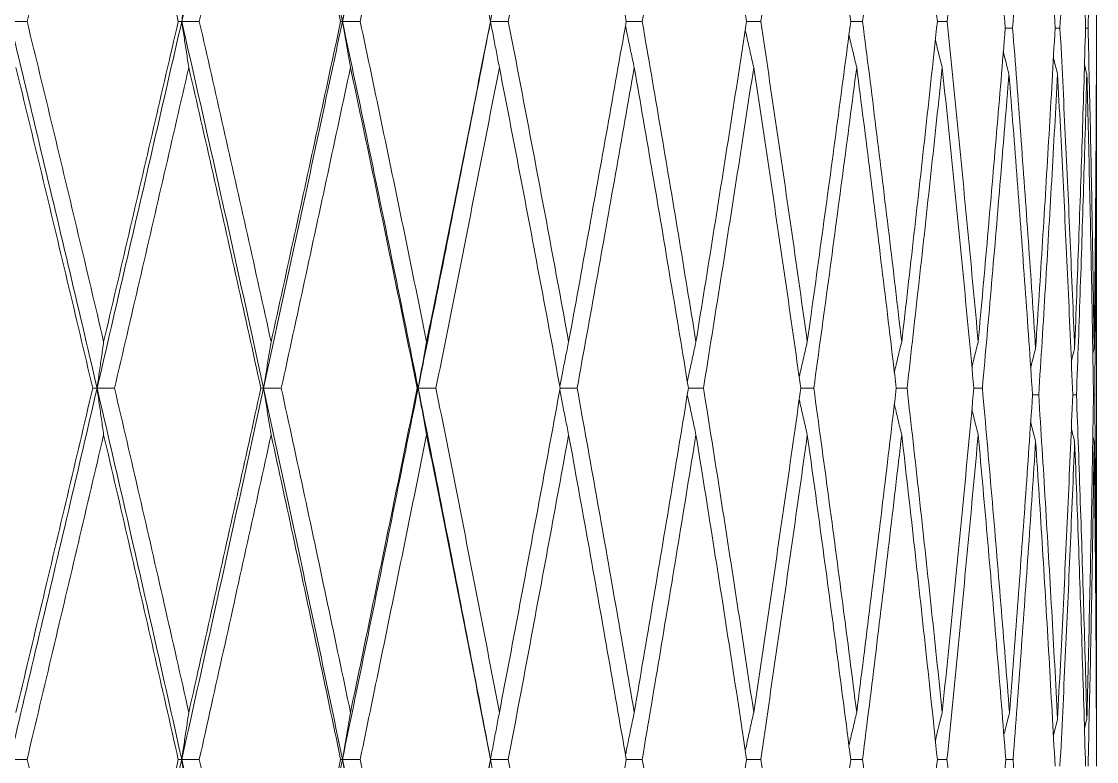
# Model space of a CAD drawing. Extents: x 1661 to 2451, y 0 to 579.
# Drawn here: x 1898.42 to 1907.1, y 438.94 to 444.91 of the extents above; entities that cross this region are included whole.
import ezdxf

# ---------------------------------------------------------------- set-up
doc = ezdxf.new("R2010")
doc.units = 0
doc.header["$LTSCALE"] = 10
doc.header["$MEASUREMENT"] = 0
doc.layers.add('2', color=7, linetype='CONTINUOUS', true_color=0xffffff)

msp = doc.modelspace()

# ---------------------------------------------------------------- linework, layer by layer
at = {"layer": '2', "color": 7, "linetype": 'Continuous', "lineweight": 18}
for p, q in [((1907.0954, 444.4865), (1907.0937, 444.4928)), ((1907.0954, 444.4333), (1907.0954, 444.4865)), ((1907.0954, 444.4333), (1907.0954, 439.3349)), ((1907.0711, 441.8973), (1907.0809, 441.8973)), ((1907.0954, 439.3349), (1907.0954, 439.2806)), ((1907.0954, 439.2806), (1907.0937, 439.2742))]:
    msp.add_line(p, q, dxfattribs=at)
for points, knots in [([(1898.33, 444.9103), (1898.5171, 445.6812), (1898.7524, 446.6554), (1898.9843, 447.6216), (1899.0336, 447.8271)], [0, 0, 0, 0, 0.786882, 1, 1, 1, 1]), ([(1900.3765, 447.8271), (1900.3304, 447.6216), (1900.1134, 446.6554), (1899.8924, 445.6813), (1899.7163, 444.9103)], [0, 0, 0, 0, 0.213119, 1, 1, 1, 1]), ([(1901.0127, 444.9103), (1900.8491, 445.6812), (1900.6379, 446.6554), (1900.4225, 447.6216), (1900.3765, 447.8271)], [0, 0, 0, 0, 0.786882, 1, 1, 1, 1]), ([(1901.0127, 444.9103), (1901.1763, 445.6812), (1901.3808, 446.6554), (1901.5809, 447.6216), (1901.6234, 447.8271)], [0, 0, 0, 0, 0.786882, 1, 1, 1, 1]), ([(1903.2955, 444.8765), (1903.3017, 444.8466), (1903.3167, 444.7754), (1903.3403, 444.663), (1903.3577, 444.5808), (1903.3665, 444.5396)], [0, 0, 0, 0, 0.266594, 0.633297, 1, 1, 1, 1]), ([(1903.3015, 444.9103), (1903.313, 444.9103), (1903.3403, 444.9103), (1903.3834, 444.9103), (1903.4151, 444.9103), (1903.4309, 444.9103)], [0, 0, 0, 0, 0.265846, 0.632923, 1, 1, 1, 1]), ([(1904.2733, 444.9103), (1904.2799, 444.9103), (1904.3021, 444.9103), (1904.3398, 444.9103), (1904.371, 444.9103), (1904.3865, 444.9103)], [0, 0, 0, 0, 0.175397, 0.587699, 1, 1, 1, 1]), ([(1905.1126, 444.9103), (1905.1143, 444.9103), (1905.1312, 444.9103), (1905.1632, 444.9103), (1905.1935, 444.9103), (1905.2086, 444.9103)], [0, 0, 0, 0, 0.053095, 0.526548, 1, 1, 1, 1]), ([(1905.8895, 444.9103), (1905.8749, 444.9103), (1905.849, 444.9103), (1905.823, 444.9103), (1905.8117, 444.9103)], [0, 0, 0, 0, 0.562574, 1, 1, 1, 1]), ([(1906.4187, 444.8573), (1906.4048, 444.8573), (1906.3851, 444.8573), (1906.3654, 444.8573), (1906.3596, 444.8573)], [0, 0, 0, 0, 0.705891, 1, 1, 1, 1]), ([(1906.8009, 444.8573), (1906.7878, 444.8573), (1906.7746, 444.8573), (1906.7614, 444.8573), (1906.7613, 444.8573)], [0, 0, 0, 0, 0.989525, 1, 1, 1, 1]), ([(1904.3302, 444.5396), (1904.3208, 444.5808), (1904.3021, 444.663), (1904.2795, 444.7631), (1904.2662, 444.8221), (1904.2623, 444.8398)], [0, 0, 0, 0, 0.411506, 0.823013, 1, 1, 1, 1]), ([(1905.1609, 444.5396), (1905.151, 444.5808), (1905.1312, 444.663), (1905.1103, 444.7504), (1905.0993, 444.7966), (1905.0981, 444.8015)], [0, 0, 0, 0, 0.47158, 0.943161, 1, 1, 1, 1]), ([(1905.8509, 444.5396), (1905.8405, 444.5808), (1905.822, 444.6544), (1905.8036, 444.7282), (1905.7954, 444.7608)], [0, 0, 0, 0, 0.558434, 1, 1, 1, 1]), ([(1906.3895, 444.4865), (1906.3788, 444.5276), (1906.3634, 444.5868), (1906.348, 444.6461), (1906.3433, 444.6642)], [0, 0, 0, 0, 0.694987, 1, 1, 1, 1]), ([(1906.7472, 444.6152), (1906.7476, 444.6134), (1906.759, 444.5705), (1906.7704, 444.5276), (1906.7814, 444.4865)], [0, 0, 0, 0, 0.040597, 1, 1, 1, 1]), ([(1902.8375, 442.3259), (1902.8291, 442.2843), (1902.8124, 442.2012), (1902.7885, 442.0817), (1902.773, 442.0037), (1902.7657, 441.9673)], [0, 0, 0, 0, 0.348339, 0.696679, 1, 1, 1, 1]), ([(1903.8644, 442.3259), (1903.8553, 442.2843), (1903.8373, 442.2012), (1903.814, 442.0938), (1903.7999, 442.0279), (1903.7947, 442.0037)], [0, 0, 0, 0, 0.387625, 0.775249, 1, 1, 1, 1]), ([(1904.7627, 442.3259), (1904.753, 442.2843), (1904.7338, 442.2012), (1904.7119, 442.1064), (1904.6997, 442.0531), (1904.6971, 442.0416)], [0, 0, 0, 0, 0.439111, 0.878222, 1, 1, 1, 1]), ([(1905.5239, 442.3259), (1905.5138, 442.2843), (1905.4939, 442.2029), (1905.4742, 442.1214), (1905.4645, 442.0814)], [0, 0, 0, 0, 0.510488, 1, 1, 1, 1]), ([(1906.141, 442.3259), (1906.1305, 442.2843), (1906.1135, 442.2172), (1906.0965, 442.1499), (1906.09, 442.1242)], [0, 0, 0, 0, 0.618715, 1, 1, 1, 1]), ([(1906.6047, 442.2722), (1906.5939, 442.2306), (1906.5803, 442.1788), (1906.5668, 442.1268), (1906.5642, 442.1165)], [0, 0, 0, 0, 0.801162, 1, 1, 1, 1]), ([(1902.8375, 441.5759), (1902.8291, 441.6175), (1902.8124, 441.7008), (1902.7885, 441.8205), (1902.773, 441.8985), (1902.7658, 441.9349)], [0, 0, 0, 0, 0.348373, 0.696746, 1, 1, 1, 1]), ([(1902.9058, 441.9511), (1902.8899, 441.9511), (1902.858, 441.9511), (1902.8124, 441.9511), (1902.7826, 441.9511), (1902.7688, 441.9511)], [0, 0, 0, 0, 0.348504, 0.697009, 1, 1, 1, 1]), ([(1903.8035, 441.9511), (1903.8125, 441.9511), (1903.8372, 441.9511), (1903.8777, 441.9511), (1903.9091, 441.9511), (1903.9248, 441.9511)], [0, 0, 0, 0, 0.223112, 0.611556, 1, 1, 1, 1]), ([(1904.7101, 441.9511), (1904.7142, 441.9511), (1904.7337, 441.9511), (1904.7686, 441.9511), (1904.7993, 441.9511), (1904.8147, 441.9511)], [0, 0, 0, 0, 0.11875, 0.559375, 1, 1, 1, 1]), ([(1905.4802, 441.9511), (1905.4943, 441.9511), (1905.5232, 441.9511), (1905.5522, 441.9511), (1905.5671, 441.9511)], [0, 0, 0, 0, 0.486355, 1, 1, 1, 1]), ([(1906.1749, 441.9511), (1906.1607, 441.9511), (1906.1379, 441.9511), (1906.1151, 441.9511), (1906.1065, 441.9511)], [0, 0, 0, 0, 0.6255, 1, 1, 1, 1]), ([(1903.7947, 441.8983), (1903.7999, 441.8742), (1903.8141, 441.8083), (1903.8373, 441.7008), (1903.8553, 441.6175), (1903.8644, 441.5759)], [0, 0, 0, 0, 0.224327, 0.612164, 1, 1, 1, 1]), ([(1904.7627, 441.5759), (1904.753, 441.6175), (1904.7338, 441.7008), (1904.7119, 441.7957), (1904.6997, 441.8489), (1904.6971, 441.8604)], [0, 0, 0, 0, 0.439365, 0.878729, 1, 1, 1, 1]), ([(1906.6291, 441.8973), (1906.6156, 441.8973), (1906.5991, 441.8973), (1906.5827, 441.8974), (1906.5797, 441.8974)], [0, 0, 0, 0, 0.820414, 1, 1, 1, 1]), ([(1905.5239, 441.5759), (1905.5138, 441.6175), (1905.4939, 441.699), (1905.4742, 441.7806), (1905.4646, 441.8206)], [0, 0, 0, 0, 0.51088, 1, 1, 1, 1]), ([(1906.141, 441.5759), (1906.1305, 441.6175), (1906.1135, 441.6847), (1906.0965, 441.7521), (1906.0901, 441.7777)], [0, 0, 0, 0, 0.619308, 1, 1, 1, 1]), ([(1906.6047, 441.522), (1906.5939, 441.5637), (1906.5804, 441.6156), (1906.5669, 441.6675), (1906.5642, 441.6777)], [0, 0, 0, 0, 0.8027, 1, 1, 1, 1]), ([(1903.2955, 438.9913), (1903.3018, 439.0218), (1903.3167, 439.0944), (1903.3403, 439.209), (1903.3577, 439.293), (1903.3665, 439.3349)], [0, 0, 0, 0, 0.266, 0.633, 1, 1, 1, 1]), ([(1904.3302, 439.3349), (1904.3208, 439.293), (1904.3021, 439.209), (1904.2795, 439.1069), (1904.2663, 439.0467), (1904.2623, 439.0287)], [0, 0, 0, 0, 0.411745, 0.823491, 1, 1, 1, 1]), ([(1905.1609, 439.3349), (1905.151, 439.293), (1905.1312, 439.209), (1905.1103, 439.1199), (1905.0993, 439.0728), (1905.0982, 439.0677)], [0, 0, 0, 0, 0.47181, 0.94362, 1, 1, 1, 1]), ([(1905.8509, 439.3349), (1905.8405, 439.293), (1905.822, 439.2179), (1905.8036, 439.1426), (1905.7954, 439.1094)], [0, 0, 0, 0, 0.558669, 1, 1, 1, 1]), ([(1906.3937, 439.3349), (1906.383, 439.293), (1906.3676, 439.2329), (1906.3524, 439.1726), (1906.3478, 439.1544)], [0, 0, 0, 0, 0.698035, 1, 1, 1, 1]), ([(1906.7814, 439.2806), (1906.7704, 439.2387), (1906.759, 439.1949), (1906.7476, 439.151), (1906.7471, 439.1492)], [0, 0, 0, 0, 0.958368, 1, 1, 1, 1]), ([(1903.4308, 438.9564), (1903.415, 438.9564), (1903.3833, 438.9564), (1903.3403, 438.9564), (1903.313, 438.9564), (1903.3016, 438.9564)], [0, 0, 0, 0, 0.367322, 0.734643, 1, 1, 1, 1]), ([(1904.2734, 438.9564), (1904.2799, 438.9564), (1904.3021, 438.9564), (1904.3398, 438.9564), (1904.3709, 438.9564), (1904.3864, 438.9564)], [0, 0, 0, 0, 0.174518, 0.587259, 1, 1, 1, 1]), ([(1905.1127, 438.9564), (1905.1144, 438.9564), (1905.1312, 438.9564), (1905.1631, 438.9564), (1905.1934, 438.9564), (1905.2085, 438.9564)], [0, 0, 0, 0, 0.051981, 0.525991, 1, 1, 1, 1]), ([(1905.8118, 438.9564), (1905.8231, 438.9564), (1905.849, 438.9564), (1905.8748, 438.9564), (1905.8894, 438.9564)], [0, 0, 0, 0, 0.436815, 1, 1, 1, 1]), ([(1906.4228, 438.9564), (1906.4089, 438.9564), (1906.3893, 438.9564), (1906.3697, 438.9564), (1906.364, 438.9564)], [0, 0, 0, 0, 0.70844, 1, 1, 1, 1])]:
    msp.add_open_spline(points, degree=3, knots=knots, dxfattribs=at)
for points in [[(1898.469, 444.9103), (1898.5386, 445.1962), (1898.677, 445.7663), (1898.8829, 446.6168), (1899.0188, 447.1807), (1899.0864, 447.4618)], [(1899.0864, 447.4618), (1899.1541, 447.1807), (1899.2888, 446.6168), (1899.4893, 445.7663), (1899.6219, 445.1962), (1899.6879, 444.9103)], [(1900.4373, 447.4618), (1900.3741, 447.1807), (1900.2468, 446.6168), (1900.0538, 445.7663), (1899.9236, 445.1962), (1899.8582, 444.9103)], [(1900.4373, 447.4618), (1900.5006, 447.1807), (1900.6265, 446.6168), (1900.8134, 445.7663), (1900.9367, 445.1962), (1900.998, 444.9103)], [(1901.1561, 444.9103), (1901.2168, 445.1962), (1901.3374, 445.7663), (1901.5159, 446.6168), (1901.6333, 447.1807), (1901.6916, 447.4618)], [(1901.6916, 447.4618), (1901.7499, 447.1807), (1901.8657, 446.6168), (1902.0373, 445.7663), (1902.1502, 445.1962), (1902.2063, 444.9103)], [(1902.8375, 447.4618), (1902.7847, 447.1807), (1902.6784, 446.6168), (1902.5161, 445.7663), (1902.4062, 445.1962), (1902.3508, 444.9103)], [(1902.8375, 447.4618), (1902.8903, 447.1807), (1902.995, 446.6168), (1903.1497, 445.7663), (1903.2511, 445.1962), (1903.3015, 444.9103)], [(1903.4309, 444.9103), (1903.4805, 445.1962), (1903.5787, 445.7663), (1903.7232, 446.6168), (1903.8177, 447.1807), (1903.8644, 447.4618)], [(1903.8644, 447.4618), (1903.9112, 447.1807), (1904.0038, 446.6168), (1904.1401, 445.7663), (1904.2292, 445.1962), (1904.2733, 444.9103)], [(1904.3865, 444.9103), (1904.4298, 445.1962), (1904.5154, 445.7663), (1904.6408, 446.6168), (1904.7224, 447.1807), (1904.7627, 447.4618)], [(1904.7627, 447.4618), (1904.803, 447.1807), (1904.8826, 446.6168), (1904.9993, 445.7663), (1905.0752, 445.1962), (1905.1126, 444.9103)], [(1905.2086, 444.9103), (1905.2452, 445.1962), (1905.3174, 445.7663), (1905.4225, 446.6168), (1905.4904, 447.1807), (1905.5239, 447.4618)], [(1905.5239, 447.4618), (1905.5574, 447.1807), (1905.6233, 446.6168), (1905.7193, 445.7663), (1905.7812, 445.1962), (1905.8117, 444.9103)], [(1906.1361, 447.4095), (1906.1103, 447.1341), (1906.0575, 446.5817), (1905.9753, 445.7487), (1905.9185, 445.1903), (1905.8895, 444.9103)], [(1906.3596, 444.8573), (1906.3364, 445.1432), (1906.2888, 445.7135), (1906.2143, 446.5642), (1906.1625, 447.1283), (1906.1361, 447.4095)], [(1906.6047, 447.4095), (1906.5857, 447.1283), (1906.5466, 446.5642), (1906.4846, 445.7135), (1906.441, 445.1432), (1906.4187, 444.8573)], [(1906.6047, 447.4095), (1906.6237, 447.1283), (1906.6607, 446.5642), (1906.7129, 445.7135), (1906.7455, 445.1432), (1906.7613, 444.8573)], [(1906.9191, 447.4095), (1906.9076, 447.1283), (1906.8836, 446.5642), (1906.8442, 445.7135), (1906.8157, 445.1432), (1906.8009, 444.8573)], [(1906.9191, 447.4095), (1906.9305, 447.1283), (1906.9523, 446.5642), (1906.9817, 445.7135), (1906.9991, 445.1432), (1907.0072, 444.8573)], [(1907.027, 444.8573), (1907.0342, 445.1432), (1907.0474, 445.7135), (1907.0638, 446.5642), (1907.0725, 447.1283), (1907.0763, 447.4095)], [(1907.0763, 447.4095), (1907.0801, 447.1283), (1907.0865, 446.5642), (1907.0928, 445.7135), (1907.0948, 445.1432), (1907.0952, 444.8573)], [(1899.7732, 445.2804), (1899.7668, 445.2394), (1899.7541, 445.1573), (1899.7351, 445.034), (1899.7225, 444.9516), (1899.7163, 444.9103)], [(1901.0773, 445.2804), (1901.0701, 445.2394), (1901.0556, 445.1573), (1901.0341, 445.034), (1901.0198, 444.9516), (1901.0127, 444.9103)], [(1902.2788, 445.2804), (1902.2708, 445.2394), (1902.2548, 445.1573), (1902.2309, 445.034), (1902.215, 444.9516), (1902.2071, 444.9103)], [(1898.33, 444.9103), (1898.3454, 444.9103), (1898.3763, 444.9103), (1898.4226, 444.9103), (1898.4535, 444.9103), (1898.469, 444.9103)], [(1899.0335, 441.9511), (1898.9562, 442.2831), (1898.801, 442.945), (1898.5666, 443.9312), (1898.409, 444.5847), (1898.33, 444.9103)], [(1898.469, 444.9103), (1898.5383, 444.6253), (1898.6766, 444.0537), (1898.8824, 443.1922), (1899.0186, 442.6151), (1899.0864, 442.3259)], [(1899.0335, 441.9511), (1899.1108, 442.2828), (1899.2644, 442.9444), (1899.4921, 443.9316), (1899.6419, 444.5848), (1899.7163, 444.9103)], [(1899.0864, 442.3259), (1899.1543, 442.6151), (1899.2893, 443.1922), (1899.4898, 444.0537), (1899.6221, 444.6253), (1899.6879, 444.9103)], [(1899.6879, 444.9103), (1899.691, 444.9103), (1899.6973, 444.9103), (1899.7068, 444.9103), (1899.7131, 444.9103), (1899.7163, 444.9103)], [(1899.8582, 444.9103), (1899.8424, 444.9103), (1899.8108, 444.9103), (1899.7635, 444.9103), (1899.732, 444.9103), (1899.7163, 444.9103)], [(1900.3765, 441.9511), (1900.3042, 442.2831), (1900.1589, 442.945), (1899.9388, 443.9312), (1899.7907, 444.5847), (1899.7163, 444.9103)], [(1899.7732, 444.5396), (1899.7668, 444.5808), (1899.7541, 444.663), (1899.7351, 444.7866), (1899.7225, 444.8691), (1899.7163, 444.9103)], [(1899.8582, 444.9103), (1899.9234, 444.6253), (1900.0533, 444.0537), (1900.2464, 443.1922), (1900.3739, 442.6151), (1900.4373, 442.3259)], [(1901.0127, 444.9103), (1900.9436, 444.5848), (1900.8044, 443.9316), (1900.5921, 442.9444), (1900.4487, 442.2828), (1900.3765, 441.9511)], [(1900.998, 444.9103), (1900.9369, 444.6253), (1900.8138, 444.0537), (1900.6269, 443.1922), (1900.5008, 442.6151), (1900.4373, 442.3259)], [(1901.0127, 444.9103), (1901.011, 444.9103), (1901.0078, 444.9103), (1901.0029, 444.9103), (1900.9997, 444.9103), (1900.998, 444.9103)], [(1901.0127, 444.9103), (1901.0286, 444.9103), (1901.0605, 444.9103), (1901.1083, 444.9103), (1901.1402, 444.9103), (1901.1561, 444.9103)], [(1901.6233, 441.9511), (1901.5567, 442.2831), (1901.4227, 442.945), (1901.2192, 443.9312), (1901.0818, 444.5847), (1901.0127, 444.9103)], [(1901.0127, 444.9103), (1901.0198, 444.8691), (1901.0341, 444.7866), (1901.0556, 444.663), (1901.0701, 444.5808), (1901.0773, 444.5396)], [(1901.1561, 444.9103), (1901.2167, 444.6253), (1901.337, 444.0537), (1901.5155, 443.1922), (1901.6331, 442.6151), (1901.6916, 442.3259)], [(1901.6233, 441.9511), (1901.6899, 442.2828), (1901.8219, 442.9444), (1902.0166, 443.9316), (1902.144, 444.5848), (1902.2071, 444.9103)], [(1901.6916, 442.3259), (1901.75, 442.6151), (1901.8661, 443.1922), (1902.0377, 444.0537), (1902.1504, 444.6253), (1902.2063, 444.9103)], [(1902.2063, 444.9103), (1902.2064, 444.9103), (1902.2066, 444.9103), (1902.2069, 444.9103), (1902.207, 444.9103), (1902.2071, 444.9103)], [(1902.3508, 444.9103), (1902.3348, 444.9103), (1902.3029, 444.9103), (1902.255, 444.9103), (1902.2231, 444.9103), (1902.2071, 444.9103)], [(1902.2788, 444.5396), (1902.2708, 444.5808), (1902.2548, 444.663), (1902.2309, 444.7866), (1902.215, 444.8691), (1902.2071, 444.9103)], [(1902.3508, 444.9103), (1902.406, 444.6253), (1902.5157, 444.0537), (1902.678, 443.1922), (1902.7846, 442.6151), (1902.8375, 442.3259)], [(1903.3015, 444.9103), (1903.2513, 444.6253), (1903.15, 444.0537), (1902.9953, 443.1922), (1902.8904, 442.6151), (1902.8375, 442.3259)], [(1903.4309, 444.9103), (1903.4804, 444.6253), (1903.5784, 444.0537), (1903.7229, 443.1922), (1903.8175, 442.6151), (1903.8644, 442.3259)], [(1903.8644, 442.3259), (1903.9113, 442.6151), (1904.0041, 443.1922), (1904.1404, 444.0537), (1904.2293, 444.6253), (1904.2733, 444.9103)], [(1904.3865, 444.9103), (1904.4297, 444.6253), (1904.5151, 444.0537), (1904.6405, 443.1922), (1904.7223, 442.6151), (1904.7627, 442.3259)], [(1904.7627, 442.3259), (1904.8031, 442.6151), (1904.8829, 443.1922), (1904.9995, 444.0537), (1905.0753, 444.6253), (1905.1126, 444.9103)], [(1905.2086, 444.9103), (1905.2451, 444.6253), (1905.3171, 444.0537), (1905.4222, 443.1922), (1905.4903, 442.6151), (1905.5239, 442.3259)], [(1905.5239, 442.3259), (1905.5575, 442.6151), (1905.6236, 443.1922), (1905.7195, 444.0537), (1905.7813, 444.6253), (1905.8117, 444.9103)], [(1906.141, 442.3259), (1906.1146, 442.6151), (1906.0608, 443.1922), (1905.9769, 444.0537), (1905.919, 444.6253), (1905.8895, 444.9103)], [(1906.3596, 444.8573), (1906.3369, 444.578), (1906.2904, 444.0181), (1906.2176, 443.1743), (1906.1669, 442.6091), (1906.141, 442.3259)], [(1906.4187, 444.8573), (1906.441, 444.5721), (1906.4844, 444.0004), (1906.5464, 443.1387), (1906.5856, 442.5615), (1906.6047, 442.2722)], [(1906.7613, 444.8573), (1906.7455, 444.5721), (1906.713, 444.0004), (1906.6608, 443.1387), (1906.6238, 442.5615), (1906.6047, 442.2722)], [(1906.8009, 444.8573), (1906.8157, 444.5721), (1906.8441, 444.0004), (1906.8835, 443.1387), (1906.9076, 442.5615), (1906.9191, 442.2722)], [(1907.0072, 444.8573), (1906.9991, 444.5721), (1906.9818, 444.0004), (1906.9524, 443.1387), (1906.9306, 442.5615), (1906.9191, 442.2722)], [(1907.0072, 444.8573), (1907.0138, 444.8573), (1907.0204, 444.8573), (1907.027, 444.8573)], [(1907.027, 444.8573), (1907.0342, 444.5721), (1907.0474, 444.0004), (1907.0638, 443.1387), (1907.0725, 442.5615), (1907.0763, 442.2722)], [(1907.0763, 442.2722), (1907.0801, 442.5615), (1907.0865, 443.1387), (1907.0928, 444.0004), (1907.0948, 444.5721), (1907.0952, 444.8573)], [(1898.9984, 441.9511), (1898.9303, 442.2408), (1898.7936, 442.8187), (1898.587, 443.6816), (1898.4483, 444.2541), (1898.3787, 444.5396)], [(1899.1741, 441.9511), (1899.2417, 442.2408), (1899.3762, 442.8187), (1899.5759, 443.6816), (1899.7076, 444.2541), (1899.7732, 444.5396)], [(1899.7732, 444.5396), (1899.8387, 444.2541), (1899.9692, 443.6816), (1900.1632, 442.8187), (1900.2912, 442.2408), (1900.355, 441.9511)], [(1901.0773, 444.5396), (1901.0164, 444.2541), (1900.894, 443.6816), (1900.708, 442.8187), (1900.5824, 442.2408), (1900.5193, 441.9511)], [(1901.6157, 441.9511), (1901.5569, 442.2408), (1901.4386, 442.8187), (1901.2591, 443.6816), (1901.1381, 444.2541), (1901.0773, 444.5396)], [(1901.767, 441.9511), (1901.8252, 442.2408), (1901.9406, 442.8187), (1902.1112, 443.6816), (1902.2232, 444.2541), (1902.2788, 444.5396)], [(1902.2788, 444.5396), (1902.3344, 444.2541), (1902.4448, 443.6816), (1902.6081, 442.8187), (1902.7155, 442.2408), (1902.7688, 441.9511)], [(1903.3665, 444.5396), (1903.3166, 444.2541), (1903.2161, 443.6816), (1903.0625, 442.8187), (1902.9583, 442.2408), (1902.9058, 441.9511)], [(1903.8035, 441.9511), (1903.7562, 442.2408), (1903.6608, 442.8187), (1903.5151, 443.6816), (1903.4163, 444.2541), (1903.3665, 444.5396)], [(1903.9248, 441.9511), (1903.9713, 442.2408), (1904.0634, 442.8187), (1904.1985, 443.6816), (1904.2866, 444.2541), (1904.3302, 444.5396)], [(1904.3302, 444.5396), (1904.3738, 444.2541), (1904.46, 443.6816), (1904.5866, 442.8187), (1904.6692, 442.2408), (1904.7101, 441.9511)], [(1904.8147, 441.9511), (1904.8547, 442.2408), (1904.9337, 442.8187), (1905.0491, 443.6816), (1905.124, 444.2541), (1905.1609, 444.5396)], [(1905.1609, 444.5396), (1905.1978, 444.2541), (1905.2707, 443.6816), (1905.3772, 442.8187), (1905.4462, 442.2408), (1905.4802, 441.9511)], [(1905.5671, 441.9511), (1905.6002, 442.2408), (1905.6654, 442.8187), (1905.76, 443.6816), (1905.8209, 444.2541), (1905.8509, 444.5396)], [(1905.8509, 444.5396), (1905.8808, 444.2541), (1905.9397, 443.6816), (1906.0249, 442.8187), (1906.0797, 442.2408), (1906.1065, 441.9511)], [(1906.9978, 444.5593), (1907.0043, 444.535), (1907.0109, 444.5108), (1907.0175, 444.4865)], [(1906.3895, 444.4865), (1906.3672, 444.2067), (1906.3216, 443.6459), (1906.2501, 442.8008), (1906.2003, 442.2348), (1906.1749, 441.9511)], [(1906.5797, 441.8973), (1906.5602, 442.1871), (1906.52, 442.7651), (1906.4566, 443.6282), (1906.4122, 444.2008), (1906.3895, 444.4865)], [(1906.7814, 444.4865), (1906.7661, 444.2008), (1906.7345, 443.6282), (1906.6838, 442.7651), (1906.6477, 442.1871), (1906.6291, 441.8973)], [(1906.7814, 444.4865), (1906.7967, 444.2008), (1906.8261, 443.6282), (1906.8669, 442.7651), (1906.8919, 442.1871), (1906.9039, 441.8973)], [(1907.0175, 444.4865), (1907.0098, 444.2008), (1906.9935, 443.6282), (1906.9655, 442.7651), (1906.9446, 442.1871), (1906.9336, 441.8973)], [(1907.0175, 444.4865), (1907.0251, 444.2008), (1907.0392, 443.6282), (1907.0571, 442.7651), (1907.0668, 442.1871), (1907.0711, 441.8973)], [(1907.0809, 441.8973), (1907.0841, 442.1811), (1907.0895, 442.7472), (1907.0944, 443.5925), (1907.0954, 444.1535), (1907.0954, 444.4333)], [(1899.0864, 442.3259), (1899.0805, 442.2843), (1899.0687, 442.2012), (1899.0511, 442.0763), (1899.0394, 441.9929), (1899.0335, 441.9511)], [(1900.4373, 442.3259), (1900.4305, 442.2843), (1900.4169, 442.2012), (1900.3967, 442.0763), (1900.3832, 441.9929), (1900.3765, 441.9511)], [(1901.6916, 442.3259), (1901.6839, 442.2843), (1901.6687, 442.2012), (1901.646, 442.0763), (1901.6309, 441.9929), (1901.6233, 441.9511)], [(1906.9191, 442.2722), (1906.91, 442.2381), (1906.9009, 442.2039), (1906.8919, 442.1698)], [(1907.0763, 442.2722), (1907.0726, 442.2585), (1907.0689, 442.2447), (1907.0652, 442.231)], [(1899.0335, 441.9511), (1898.9567, 441.6209), (1898.802, 440.9588), (1898.5673, 439.9599), (1898.4093, 439.2914), (1898.33, 438.9564)], [(1898.3787, 439.3349), (1898.4485, 439.6274), (1898.5875, 440.2111), (1898.7941, 441.0832), (1898.9305, 441.6622), (1898.9984, 441.9511)], [(1898.9984, 441.9511), (1899.0024, 441.9511), (1899.0102, 441.9511), (1899.0219, 441.9511), (1899.0296, 441.9511), (1899.0335, 441.9511)], [(1899.0335, 441.9511), (1899.0492, 441.9511), (1899.0804, 441.9511), (1899.1272, 441.9511), (1899.1585, 441.9511), (1899.1741, 441.9511)], [(1899.0335, 441.9511), (1899.1105, 441.6208), (1899.2636, 440.9585), (1899.4911, 439.9604), (1899.6415, 439.2916), (1899.7163, 438.9564)], [(1899.0335, 441.9511), (1899.0394, 441.9094), (1899.0511, 441.8259), (1899.0687, 441.7008), (1899.0805, 441.6175), (1899.0864, 441.5759)], [(1899.1741, 441.9511), (1899.2415, 441.6622), (1899.3758, 441.0832), (1899.5755, 440.2111), (1899.7075, 439.6274), (1899.7732, 439.3349)], [(1899.7163, 438.9564), (1899.791, 439.2914), (1899.9396, 439.9599), (1900.1598, 440.9588), (1900.3046, 441.6209), (1900.3765, 441.9511)], [(1899.7732, 439.3349), (1899.8389, 439.6274), (1899.9696, 440.2111), (1900.1636, 441.0832), (1900.2914, 441.6622), (1900.355, 441.9511)], [(1900.355, 441.9511), (1900.3574, 441.9511), (1900.3622, 441.9511), (1900.3693, 441.9511), (1900.3741, 441.9511), (1900.3765, 441.9511)], [(1900.5193, 441.9511), (1900.5034, 441.9511), (1900.4717, 441.9511), (1900.4241, 441.9511), (1900.3923, 441.9511), (1900.3765, 441.9511)], [(1901.0127, 438.9564), (1900.9432, 439.2916), (1900.8035, 439.9604), (1900.5914, 440.9585), (1900.4484, 441.6208), (1900.3765, 441.9511)], [(1900.4373, 441.5759), (1900.4305, 441.6175), (1900.4169, 441.7008), (1900.3967, 441.8259), (1900.3832, 441.9094), (1900.3765, 441.9511)], [(1901.0773, 439.3349), (1901.0163, 439.6274), (1900.8936, 440.2111), (1900.7076, 441.0832), (1900.5822, 441.6622), (1900.5193, 441.9511)], [(1901.6233, 441.9511), (1901.5571, 441.6209), (1901.4235, 440.9588), (1901.2199, 439.9599), (1901.0821, 439.2914), (1901.0127, 438.9564)], [(1901.0773, 439.3349), (1901.1383, 439.6274), (1901.2595, 440.2111), (1901.439, 441.0832), (1901.5571, 441.6622), (1901.6157, 441.9511)], [(1901.6157, 441.9511), (1901.6165, 441.9511), (1901.6183, 441.9511), (1901.6208, 441.9511), (1901.6225, 441.9511), (1901.6233, 441.9511)], [(1901.6233, 441.9511), (1901.6393, 441.9511), (1901.6712, 441.9511), (1901.7191, 441.9511), (1901.7511, 441.9511), (1901.767, 441.9511)], [(1901.6233, 441.9511), (1901.6896, 441.6208), (1901.8212, 440.9585), (1902.0158, 439.9604), (1902.1437, 439.2916), (1902.2071, 438.9564)], [(1901.6233, 441.9511), (1901.6309, 441.9094), (1901.646, 441.8259), (1901.6687, 441.7008), (1901.684, 441.6175), (1901.6916, 441.5759)], [(1901.767, 441.9511), (1901.825, 441.6622), (1901.9402, 441.0832), (1902.1108, 440.2111), (1902.223, 439.6274), (1902.2788, 439.3349)], [(1902.2788, 439.3349), (1902.3345, 439.6274), (1902.4451, 440.2111), (1902.6085, 441.0832), (1902.7156, 441.6622), (1902.7688, 441.9511)], [(1903.3665, 439.3349), (1903.3165, 439.6274), (1903.2158, 440.2111), (1903.0622, 441.0832), (1902.9582, 441.6622), (1902.9058, 441.9511)], [(1903.3665, 439.3349), (1903.4164, 439.6274), (1903.5154, 440.2111), (1903.6611, 441.0832), (1903.7563, 441.6622), (1903.8035, 441.9511)], [(1903.9248, 441.9511), (1903.9712, 441.6622), (1904.0631, 441.0832), (1904.1982, 440.2111), (1904.2865, 439.6274), (1904.3302, 439.3349)], [(1904.3302, 439.3349), (1904.3739, 439.6274), (1904.4603, 440.2111), (1904.5869, 441.0832), (1904.6694, 441.6622), (1904.7101, 441.9511)], [(1904.8147, 441.9511), (1904.8546, 441.6622), (1904.9334, 441.0832), (1905.0488, 440.2111), (1905.1239, 439.6274), (1905.1609, 439.3349)], [(1905.1609, 439.3349), (1905.1979, 439.6274), (1905.271, 440.2111), (1905.3774, 441.0832), (1905.4463, 441.6622), (1905.4802, 441.9511)], [(1905.5671, 441.9511), (1905.6001, 441.6622), (1905.6652, 441.0832), (1905.7598, 440.2111), (1905.8209, 439.6274), (1905.8509, 439.3349)], [(1905.8509, 439.3349), (1905.8809, 439.6274), (1905.9399, 440.2111), (1906.0251, 441.0832), (1906.0798, 441.6622), (1906.1065, 441.9511)], [(1906.3937, 439.3349), (1906.371, 439.6274), (1906.3244, 440.2111), (1906.2515, 441.0832), (1906.2008, 441.6622), (1906.1749, 441.9511)], [(1906.5797, 441.8973), (1906.5606, 441.6143), (1906.5214, 441.0471), (1906.4594, 440.193), (1906.416, 439.6213), (1906.3937, 439.3349)], [(1906.6291, 441.8973), (1906.6476, 441.6084), (1906.6837, 441.0292), (1906.7344, 440.157), (1906.7661, 439.5731), (1906.7814, 439.2806)], [(1906.9039, 441.8973), (1906.892, 441.6084), (1906.867, 441.0292), (1906.8262, 440.157), (1906.7967, 439.5731), (1906.7814, 439.2806)], [(1906.9336, 441.8973), (1906.9237, 441.8973), (1906.9138, 441.8973), (1906.9039, 441.8973)], [(1906.9336, 441.8973), (1906.9446, 441.6084), (1906.9655, 441.0292), (1906.9934, 440.157), (1907.0098, 439.5731), (1907.0175, 439.2806)], [(1907.0711, 441.8973), (1907.0668, 441.6084), (1907.0571, 441.0292), (1907.0393, 440.157), (1907.0251, 439.5731), (1907.0175, 439.2806)], [(1907.0954, 439.3349), (1907.0954, 439.6213), (1907.0944, 440.193), (1907.0895, 441.0471), (1907.0841, 441.6143), (1907.0809, 441.8973)], [(1899.0864, 441.5759), (1899.0188, 441.2865), (1898.8828, 440.7067), (1898.6769, 439.8336), (1898.5384, 439.2492), (1898.4688, 438.9564)], [(1899.0864, 441.5759), (1899.1541, 441.2865), (1899.2889, 440.7067), (1899.4894, 439.8336), (1899.622, 439.2492), (1899.688, 438.9564)], [(1899.858, 438.9564), (1899.9235, 439.2492), (1900.0536, 439.8336), (1900.2467, 440.7067), (1900.374, 441.2865), (1900.4373, 441.5759)], [(1900.4373, 441.5759), (1900.5006, 441.2865), (1900.6265, 440.7067), (1900.8135, 439.8336), (1900.9368, 439.2492), (1900.9982, 438.9564)], [(1901.6916, 441.5759), (1901.6333, 441.2865), (1901.5159, 440.7067), (1901.3373, 439.8336), (1901.2167, 439.2492), (1901.156, 438.9564)], [(1901.6916, 441.5759), (1901.7499, 441.2865), (1901.8658, 440.7067), (1902.0374, 439.8336), (1902.1503, 439.2492), (1902.2064, 438.9564)], [(1902.3507, 438.9564), (1902.4061, 439.2492), (1902.516, 439.8336), (1902.6783, 440.7067), (1902.7847, 441.2865), (1902.8375, 441.5759)], [(1902.8375, 441.5759), (1902.8903, 441.2865), (1902.9951, 440.7067), (1903.1498, 439.8336), (1903.2513, 439.2492), (1903.3016, 438.9564)], [(1903.8644, 441.5759), (1903.8176, 441.2865), (1903.7232, 440.7067), (1903.5786, 439.8336), (1903.4804, 439.2492), (1903.4308, 438.9564)], [(1903.8644, 441.5759), (1903.9112, 441.2865), (1904.0038, 440.7067), (1904.1402, 439.8336), (1904.2293, 439.2492), (1904.2734, 438.9564)], [(1904.3864, 438.9564), (1904.4297, 439.2492), (1904.5153, 439.8336), (1904.6407, 440.7067), (1904.7224, 441.2865), (1904.7627, 441.5759)], [(1904.7627, 441.5759), (1904.803, 441.2865), (1904.8827, 440.7067), (1904.9994, 439.8336), (1905.0753, 439.2492), (1905.1127, 438.9564)], [(1905.2085, 438.9564), (1905.2451, 439.2492), (1905.3173, 439.8336), (1905.4224, 440.7067), (1905.4904, 441.2865), (1905.5239, 441.5759)], [(1905.5239, 441.5759), (1905.5574, 441.2865), (1905.6234, 440.7067), (1905.7193, 439.8336), (1905.7813, 439.2492), (1905.8118, 438.9564)], [(1905.8894, 438.9564), (1905.919, 439.2492), (1905.9771, 439.8336), (1906.0609, 440.7067), (1906.1147, 441.2865), (1906.141, 441.5759)], [(1906.141, 441.5759), (1906.1674, 441.2865), (1906.219, 440.7067), (1906.2933, 439.8336), (1906.3408, 439.2492), (1906.364, 438.9564)], [(1906.8918, 441.625), (1906.9009, 441.5907), (1906.91, 441.5563), (1906.9191, 441.522)], [(1907.065, 441.564), (1907.0688, 441.55), (1907.0725, 441.536), (1907.0763, 441.522)], [(1906.6047, 441.522), (1906.5861, 441.2386), (1906.5478, 440.6707), (1906.4871, 439.8155), (1906.4446, 439.2431), (1906.4228, 438.9564)], [(1906.7613, 438.9021), (1906.7455, 439.1949), (1906.7129, 439.7794), (1906.6607, 440.6527), (1906.6237, 441.2326), (1906.6047, 441.522)], [(1906.9191, 441.522), (1906.9076, 441.2326), (1906.8836, 440.6527), (1906.8442, 439.7794), (1906.8157, 439.1949), (1906.8009, 438.9021)], [(1906.9191, 441.522), (1906.9305, 441.2326), (1906.9523, 440.6527), (1906.9817, 439.7794), (1906.9991, 439.1949), (1907.0073, 438.9021)], [(1907.0763, 441.522), (1907.0725, 441.2326), (1907.0638, 440.6527), (1907.0474, 439.7794), (1907.0342, 439.1949), (1907.027, 438.9021)], [(1907.0763, 441.522), (1907.0801, 441.2326), (1907.0865, 440.6527), (1907.0928, 439.7794), (1907.0948, 439.1949), (1907.0952, 438.9021)], [(1899.7732, 439.3349), (1899.7668, 439.293), (1899.7541, 439.209), (1899.7351, 439.0829), (1899.7225, 438.9986), (1899.7163, 438.9564)], [(1901.0127, 438.9564), (1901.0198, 438.9986), (1901.0341, 439.0829), (1901.0556, 439.209), (1901.0701, 439.293), (1901.0773, 439.3349)], [(1902.2788, 439.3349), (1902.2708, 439.293), (1902.2548, 439.209), (1902.2309, 439.0829), (1902.215, 438.9986), (1902.2071, 438.9564)], [(1907.0175, 439.2806), (1907.0109, 439.2561), (1907.0044, 439.2315), (1906.9979, 439.207)], [(1898.4688, 438.9564), (1898.4534, 438.9564), (1898.4225, 438.9564), (1898.3762, 438.9564), (1898.3454, 438.9564), (1898.33, 438.9564)], [(1899.0336, 435.9333), (1898.9564, 436.2712), (1898.8013, 436.9457), (1898.5669, 437.9529), (1898.4092, 438.6223), (1898.33, 438.9564)], [(1898.4688, 438.9564), (1898.5382, 438.6643), (1898.6765, 438.0791), (1898.8824, 437.1985), (1899.0186, 436.6096), (1899.0864, 436.3147)], [(1899.0336, 435.9333), (1899.1107, 436.271), (1899.2642, 436.9453), (1899.4918, 437.9531), (1899.6417, 438.6224), (1899.7163, 438.9564)], [(1899.0864, 436.3147), (1899.1543, 436.6096), (1899.2893, 437.1985), (1899.4898, 438.0791), (1899.6222, 438.6643), (1899.688, 438.9564)], [(1899.688, 438.9564), (1899.6912, 438.9564), (1899.6974, 438.9564), (1899.7069, 438.9564), (1899.7131, 438.9564), (1899.7163, 438.9564)], [(1899.7163, 438.9564), (1899.732, 438.9564), (1899.7635, 438.9564), (1899.8108, 438.9564), (1899.8422, 438.9564), (1899.858, 438.9564)], [(1900.3765, 435.9333), (1900.3043, 436.2712), (1900.1591, 436.9457), (1899.9392, 437.9529), (1899.7908, 438.6223), (1899.7163, 438.9564)], [(1899.7163, 438.9564), (1899.7225, 438.9143), (1899.7351, 438.83), (1899.7541, 438.7037), (1899.7668, 438.6196), (1899.7732, 438.5776)], [(1899.858, 438.9564), (1899.9233, 438.6643), (1900.0533, 438.0791), (1900.2464, 437.1985), (1900.3739, 436.6096), (1900.4373, 436.3147)], [(1900.3765, 435.9333), (1900.4486, 436.271), (1900.592, 436.9453), (1900.8041, 437.9531), (1900.9435, 438.6224), (1901.0127, 438.9564)], [(1900.4373, 436.3147), (1900.5008, 436.6096), (1900.6269, 437.1985), (1900.8138, 438.0791), (1900.937, 438.6643), (1900.9982, 438.9564)], [(1900.9982, 438.9564), (1900.9998, 438.9564), (1901.003, 438.9564), (1901.0079, 438.9564), (1901.0111, 438.9564), (1901.0127, 438.9564)], [(1901.156, 438.9564), (1901.1401, 438.9564), (1901.1082, 438.9564), (1901.0604, 438.9564), (1901.0286, 438.9564), (1901.0127, 438.9564)], [(1901.6234, 435.9333), (1901.5568, 436.2712), (1901.4229, 436.9457), (1901.2195, 437.9529), (1901.0819, 438.6223), (1901.0127, 438.9564)], [(1901.0127, 438.9564), (1901.0198, 438.9143), (1901.0341, 438.83), (1901.0556, 438.7037), (1901.0701, 438.6196), (1901.0773, 438.5776)], [(1901.156, 438.9564), (1901.2166, 438.6643), (1901.337, 438.0791), (1901.5155, 437.1985), (1901.6331, 436.6096), (1901.6916, 436.3147)], [(1901.6234, 435.9333), (1901.6898, 436.271), (1901.8217, 436.9453), (1902.0163, 437.9531), (1902.1439, 438.6224), (1902.2071, 438.9564)], [(1901.6916, 436.3147), (1901.75, 436.6096), (1901.8661, 437.1985), (1902.0377, 438.0791), (1902.1505, 438.6643), (1902.2064, 438.9564)], [(1902.2064, 438.9564), (1902.2065, 438.9564), (1902.2067, 438.9564), (1902.2069, 438.9564), (1902.207, 438.9564), (1902.2071, 438.9564)], [(1902.2071, 438.9564), (1902.2231, 438.9564), (1902.2549, 438.9564), (1902.3028, 438.9564), (1902.3347, 438.9564), (1902.3507, 438.9564)], [(1902.2071, 438.9564), (1902.215, 438.9143), (1902.2309, 438.83), (1902.2548, 438.7037), (1902.2708, 438.6196), (1902.2788, 438.5776)], [(1902.3507, 438.9564), (1902.4059, 438.6643), (1902.5157, 438.0791), (1902.678, 437.1985), (1902.7846, 436.6096), (1902.8375, 436.3147)], [(1902.8375, 436.3147), (1902.8904, 436.6096), (1902.9953, 437.1985), (1903.15, 438.0791), (1903.2514, 438.6643), (1903.3016, 438.9564)], [(1903.4308, 438.9564), (1903.4803, 438.6643), (1903.5784, 438.0791), (1903.7229, 437.1985), (1903.8175, 436.6096), (1903.8644, 436.3147)], [(1903.8644, 436.3147), (1903.9113, 436.6096), (1904.0041, 437.1985), (1904.1404, 438.0791), (1904.2294, 438.6643), (1904.2734, 438.9564)], [(1904.3864, 438.9564), (1904.4296, 438.6643), (1904.5151, 438.0791), (1904.6405, 437.1985), (1904.7223, 436.6096), (1904.7627, 436.3147)], [(1904.7627, 436.3147), (1904.8031, 436.6096), (1904.8829, 437.1985), (1904.9996, 438.0791), (1905.0753, 438.6643), (1905.1127, 438.9564)], [(1905.2085, 438.9564), (1905.245, 438.6643), (1905.3171, 438.0791), (1905.4222, 437.1985), (1905.4904, 436.6096), (1905.5239, 436.3147)], [(1905.5239, 436.3147), (1905.5575, 436.6096), (1905.6236, 437.1985), (1905.7195, 438.0791), (1905.7814, 438.6643), (1905.8118, 438.9564)], [(1905.8894, 438.9564), (1905.9189, 438.6643), (1905.9769, 438.0791), (1906.0608, 437.1985), (1906.1146, 436.6096), (1906.141, 436.3147)], [(1906.141, 436.3147), (1906.1674, 436.6096), (1906.2192, 437.1985), (1906.2935, 438.0791), (1906.3408, 438.6643), (1906.364, 438.9564)], [(1906.6083, 436.3147), (1906.5893, 436.6096), (1906.5502, 437.1985), (1906.4884, 438.0791), (1906.445, 438.6643), (1906.4228, 438.9564)]]:
    msp.add_open_spline(points, degree=3, dxfattribs=at)

doc.saveas('drawing.dxf')
